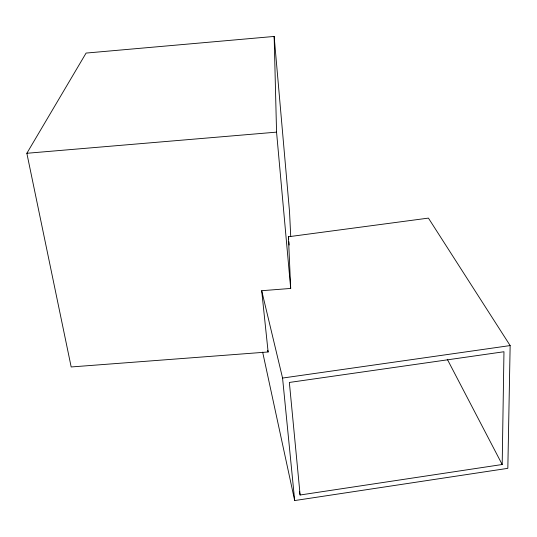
<?xml version="1.0" encoding="UTF-8"?>
<svg xmlns="http://www.w3.org/2000/svg" width="537" height="537" viewBox="0 0 537 537"><rect width="100%" height="100%" fill="white"/><g stroke="black" fill="none" stroke-linecap="round" stroke-linejoin="round"><path stroke-width="0.81" d="M502.189 464.518L503.968 351.742L289.356 382.451L300.123 495L502.189 464.518L447.308 359.293M290.732 236.522L289.517 211.585L274.152 36.442L86.088 53.076L26.85 153.28L71.179 366.959L268.124 351.977L261.694 290.712L290.698 288.436L288.423 236.757L428.425 218.109L510.15 345.573L507.834 468.338L294.685 500.558L262.653 352.124M261.694 290.712L282.569 378.055L510.15 345.573M26.85 153.28L276.555 132.136L274.152 36.442M267.762 350.346L268.124 351.977M299.384 491.738L300.123 495M282.569 378.055L294.685 500.558M276.555 132.136L290.698 288.436M288.423 236.757L288.644 239.24M288.866 241.724L289.161 245.033"/></g></svg>
